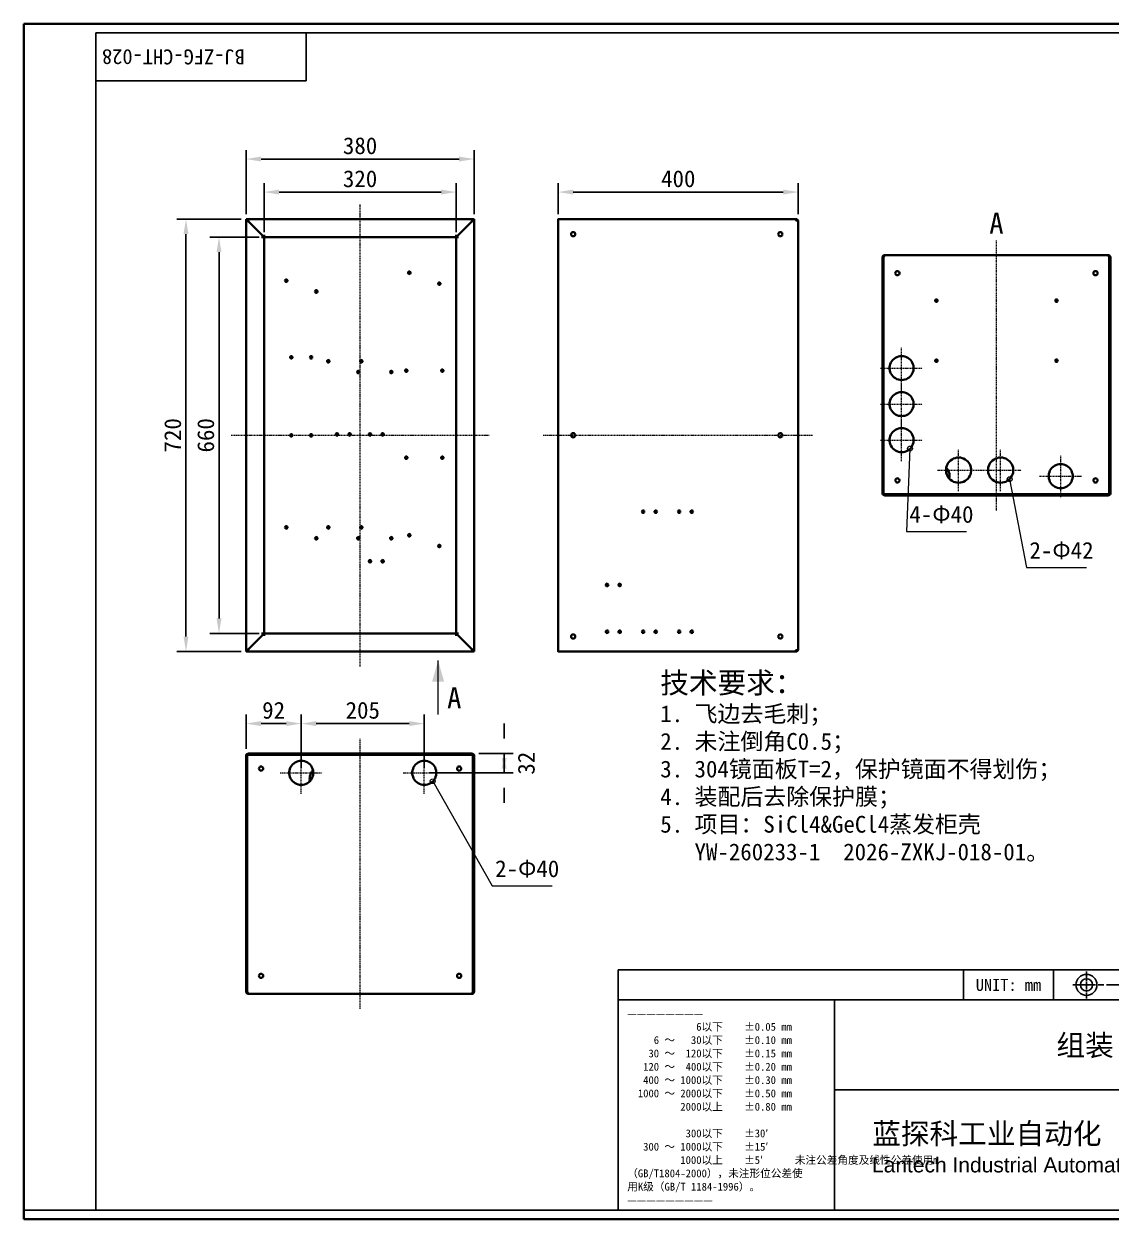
# Model space of a CAD drawing. Header units: metres. Extents: x 6 to 292, y 5 to 205.
# Drawn here: x 6 to 187.1, y 5.5 to 204.5 of the extents above; entities that cross this region are included whole.
import ezdxf
from ezdxf.enums import TextEntityAlignment as Align

# ---------------------------------------------------------------- set-up
doc = ezdxf.new("R2010")
doc.units = ezdxf.units.M
doc.linetypes.add('CHAIN', pattern=[0.3543, 0.2362, -0.0295, 0.0591, -0.0295])
for name, color, linetype, lineweight in [('1', 7, 'Continuous', 18), ('可见 (ISO)', 7, 'Continuous', 25), ('图框 (ISO)', 7, 'Continuous', 35), ('标题 (ISO)', 7, 'Continuous', 25)]:
    doc.layers.add(name, color=color, linetype=linetype, lineweight=lineweight)
for name, color, linetype, lineweight, true_color in [('中心线 (ISO)', 1, 'CHAIN', 18, 0xc2ff0000), ('尺寸 (ISO)', 7, 'Continuous', 18, 0xc2008000), ('符号 (ISO)', 7, 'Continuous', 18, 0xc2008000)]:
    doc.layers.add(name, color=color, linetype=linetype, lineweight=lineweight, true_color=true_color)
doc.styles.add('文本样式164', font='SimSun.ttf')
doc.styles.add('文本样式165', font='SimSun.ttf')
doc.styles.add('文本样式74', font='SimSun.ttf')
doc.styles.add('最新国标', font='simfang.ttf')
doc.styles.add('注释文本 (ISO)', font='simfang.ttf')
doc.dimstyles.new('LT', dxfattribs={"dimtxt": 2.8, "dimasz": 2.5, "dimexe": 1.5, "dimexo": 0.8, "dimgap": 0.8, "dimtad": 1, "dimdec": 0, "dimlfac": 10, "dimtxsty": '最新国标', "dimcen": 2.5, "dimclrd": 3, "dimclre": 3, "dimclrt": 3, "dimazin": 3, "dimtfac": 1, "dimtmove": 0, "dimatfit": 3})

# ---------------------------------------------------------------- blocks, each defined once
blk = doc.blocks.new('图框 最新国标')
at = {"layer": '图框 (ISO)'}
for p, q in [((6, 7), (6, 204.5)), ((6, 204.5), (291.5, 204.5)), ((6, 7), (6, 5.5)), ((6, 7), (6, 5.5)), ((291.5, 5.5), (6, 5.5))]:
    blk.add_line(p, q, dxfattribs=at)
at = {"layer": '图框 (ISO)', "color": 7, "linetype": 'Continuous', "lineweight": 25}
for p, q in [((18, 203), (290, 203)), ((18, 7), (18, 203)), ((18, 203), (290, 203)), ((53, 203), (53, 195)), ((53, 195), (18, 195)), ((290, 7), (6, 7)), ((290, 7), (18, 7))]:
    blk.add_line(p, q, dxfattribs=at)
at = {"layer": '图框 (ISO)', "style": '文本样式74'}
blk.add_attdef('零件代号_001', (42.82, 200.25), '', height=2.5, rotation=180, dxfattribs=at)
blk = doc.blocks.new('标题栏 最新国标')
at = {"layer": '标题 (ISO)'}
for p, q in [((381.98, -183.84), (196.98, -183.84)), ((196.98, -183.84), (196.98, -223.84)), ((254.48, -183.84), (254.48, -188.84)), ((269.48, -183.84), (269.48, -188.84)), ((281.48, -188.09), (281.48, -184.59)), ((281.48, -184.59), (286.48, -185.34)), ((289.48, -183.84), (289.48, -188.84)), ((381.98, -223.84), (381.98, -183.84)), ((383.48, -183.84), (383.48, -225.34)), ((286.48, -185.34), (286.48, -187.34)), ((196.98, -188.84), (381.98, -188.84)), ((232.98, -188.84), (232.98, -223.84)), ((286.48, -187.34), (281.48, -188.09)), ((321.98, -188.84), (321.98, -223.84)), ((321.98, -193.84), (381.98, -193.84)), ((321.98, -198.84), (381.98, -198.84)), ((351.98, -198.84), (351.98, -208.84)), ((321.98, -203.84), (232.98, -203.84)), ((321.98, -203.84), (381.98, -203.84)), ((321.98, -208.84), (381.98, -208.84)), ((321.98, -218.84), (381.98, -218.84)), ((196.98, -223.84), (381.98, -223.84)), ((383.48, -225.34), (196.98, -225.34))]:
    blk.add_line(p, q, dxfattribs=at)
at = {"layer": '标题 (ISO)', "linetype": 'CHAIN', "ltscale": 5.000333}
blk.add_line((274.98, -184.09), (274.98, -188.59), dxfattribs=at)
at = {"layer": '标题 (ISO)', "linetype": 'CHAIN', "ltscale": 15.834605}
blk.add_line((272.73, -186.34), (286.98, -186.34), dxfattribs=at)
at = {"layer": '标题 (ISO)'}
for radius in [1.75, 1]:
    blk.add_circle((274.98, -186.34), radius, dxfattribs=at)
at = {"layer": '1', "style": '文本样式164'}
for s, p in [('材 料', (299.48, -186.34)), ('UNIT: mm', (261.98, -186.34)), ('设 计', (327.98, -191.34)), ('制 图', (327.98, -196.34)), ('比 例', (327.98, -201.34)), ('重 量', (357.98, -201.34)), ('共 1  张', (336.98, -206.34)), ('第 1  张', (366.98, -206.34))]:
    blk.add_text(s, height=2, dxfattribs=at).set_placement(p, align=Align.MIDDLE_CENTER)
at = {"layer": '标题 (ISO)', "style": '注释文本 (ISO)'}
for s, insert, char_height, attachment_point, line_spacing_factor in [('————————\\P}\\fSimSun|b0|i0;{\\H1.3000;             6以下    ±0.05 mm\\P}\\fSimSun|b0|i0;{\\H1.3000;     6 ～   30以下    ±0.10 mm\\P}\\fSimSun|b0|i0;{\\H1.3000;    30 ～  120以下    ±0.15 mm\\P}\\fSimSun|b0|i0;{\\H1.3000;   120 ～  400以下    ±0.20 mm\\P}\\fSimSun|b0|i0;{\\H1.3000;   400 ～ 1000以下    ±0.30 mm\\P}\\fSimSun|b0|i0;{\\H1.3000;  1000 ～ 2000以下    ±0.50 mm\\P}\\fSimSun|b0|i0;{\\H1.3000;          2000以上    ±0.80 mm\\P}\\fSimSun|b0|i0;{\\H1.3000;\\P}\\fSimSun|b0|i0;{\\H1.3000;           300以下    ±30′\\P}\\fSimSun|b0|i0;{\\H1.3000;   300 ～ 1000以下    ±15′\\P}\\fSimSun|b0|i0;{\\H1.3000;          1000以上    ±5′}\\fSimSun|b0|i0;{\\H1.3000;      未注公差角度及线性公差使用m\\P}\\fSimSun|b0|i0;{\\H1.3000;（GB/T1804-2000），未注形位公差使\\P}\\fSimSun|b0|i0;{\\H1.3000;用K级（GB/T 1184-1996）。\\P}\\fSimSun|b0|i0;{\\H1.3000;—————————', (198.48, -206.63), 1.3, 4, 1.023913), ('{\\fMicrosoft YaHei|b0|i0|c134|p34;\\H1.75x;蓝探科工业自动化（江苏）有限公司\\P\\fArial|b0|i0|c0|p34;\\H0.71429x;Lantech Industrial Automation (Jiangsu) Co., Ltd\\fFangSong|b0|i0|c134|p49;.\\H1.15195x; }', (277.48, -213.84), 2, 5, 0.978695)]:
    blk.add_mtext(s, dxfattribs=dict(at, insert=insert, char_height=char_height, attachment_point=attachment_point, line_spacing_factor=line_spacing_factor))
at = {"layer": '标题 (ISO)', "attachment_point": 5, "style": '注释文本 (ISO)'}
for s, insert, char_height in [('\\fFangSong|b0|i0;零件号', (327.98, -211.84), 2), ('\\fSimSun|b0|i0;{\\H1.6000;未经蓝探科事先书面同意，严禁复制或发布此文件。}', (351.98, -221.34), 1.6)]:
    blk.add_mtext(s, dxfattribs=dict(at, insert=insert, char_height=char_height))
at = {"layer": '标题 (ISO)'}
for tag, p, height, style in [('材料_001', (320.09, -187.33), 2, '注释文本 (ISO)'), ('设计人_001', (353.63, -192.33), 2, '注释文本 (ISO)'), ('库存编号_001', (269.97, -198.15), 3.5, '文本样式165'), ('设计人_001', (353.63, -197.33), 2, '注释文本 (ISO)'), ('视图比例_001', (339.32, -202.33), 2, '注释文本 (ISO)'), ('质量\\P3;_001', (371.53, -202.3), 2, '注释文本 (ISO)'), ('零件代号_001', (347.74, -215.59), 3.5, '文本样式165')]:
    blk.add_attdef(tag, p, '', height=height, dxfattribs=dict(at, style=style))

msp = doc.modelspace()

# ---------------------------------------------------------------- linework, layer by layer
at = {"layer": '中心线 (ISO)'}
for p, q in [((62, 97.5), (62, 174.5)), ((168, 123.5), (168, 168.5)), ((152.2, 143.7), (152.2, 150.7)), ((148.7, 147.2), (155.7, 147.2)), ((152.2, 137.7), (152.2, 144.7)), ((148.7, 141.2), (155.7, 141.2)), ((152.2, 131.7), (152.2, 138.7)), ((40.5, 136), (83.5, 136)), ((92.5, 136), (137.5, 136)), ((148.7, 135.2), (155.7, 135.2)), ((161.7, 126.7), (161.7, 133.7)), ((168.7, 126.7), (168.7, 133.7)), ((178.7, 125.7), (178.7, 132.7)), ((158.2, 130.2), (165.2, 130.2)), ((165.2, 130.2), (172.2, 130.2)), ((175.2, 129.2), (182.2, 129.2)), ((62, 40.5), (62, 85.5)), ((52.2, 76.3), (52.2, 83.3)), ((72.7, 76.3), (72.7, 83.3)), ((48.7, 79.8), (55.7, 79.8)), ((69.2, 79.8), (76.2, 79.8))]:
    msp.add_line(p, q, dxfattribs=at)
at = {"layer": '可见 (ISO)', "lineweight": 35}
for points in [[(43, 172), (43.2, 172)], [(43, 171.8), (43, 172)], [(43.2, 171.8), (43, 171.8)], [(43, 100.2), (43, 171.8)], [(43, 171.8), (43.01, 171.78), (43.03, 171.75), (43.12, 171.7), (43.4, 171.6)], [(43.2, 171.8), (43.2, 172)], [(43.2, 171.8), (43.2, 172)], [(43.2, 172), (80.8, 172)], [(43.4, 171.6), (43.3, 171.88), (43.25, 171.97), (43.23, 171.99), (43.2, 172)], [(43.2, 171.8), (43.22, 171.75), (43.26, 171.7), (43.4, 171.6)], [(43.4, 171.6), (43.3, 171.74), (43.25, 171.78), (43.2, 171.8)], [(46, 169), (43.4, 171.6)], [(43.4, 171.6), (46, 169)], [(80.6, 171.6), (78, 169)], [(78, 169), (80.6, 171.6)], [(80.8, 172), (80.78, 171.99), (80.75, 171.97), (80.7, 171.88), (80.6, 171.6)], [(80.6, 171.6), (80.88, 171.7), (80.97, 171.75), (80.99, 171.77), (81, 171.8)], [(80.6, 171.6), (80.74, 171.7), (80.78, 171.75), (80.8, 171.8)], [(80.8, 171.8), (80.75, 171.78), (80.7, 171.74), (80.6, 171.6)], [(81, 172), (80.8, 172)], [(80.8, 172), (80.8, 171.8)], [(80.8, 171.8), (80.8, 172)], [(80.8, 171.8), (81, 171.8)], [(81, 172), (81, 171.8)], [(81, 171.8), (81, 171.8)], [(81, 171.8), (81, 100.2)], [(95, 100), (95, 172)], [(95, 172), (95, 172), (95.01, 172), (95.02, 172), (95.04, 172), (95.06, 172), (95.09, 172), (95.12, 172), (95.15, 172), (95.19, 172), (95.23, 172), (95.27, 172), (95.31, 172), (95.36, 172), (95.4, 172)], [(134.6, 172), (95.4, 172)], [(134.6, 171.8), (134.6, 172)], [(135, 171.6), (134.99, 171.68), (134.97, 171.75), (134.93, 171.82), (134.88, 171.88), (134.82, 171.93), (134.75, 171.97), (134.68, 171.99), (134.6, 172)], [(134.6, 171.8), (134.88, 171.7), (134.97, 171.65), (134.99, 171.63), (135, 171.6)], [(134.72, 171.76), (134.66, 171.79), (134.6, 171.8)], [(134.72, 171.76), (134.68, 171.78)], [(135, 100.4), (135, 171.6)], [(135, 171.6), (135, 169)], [(46, 169), (46, 169.4)], [(78, 169.4), (78, 169)], [(97.15, 169.5), (97.17, 169.61), (97.22, 169.71), (97.29, 169.78), (97.39, 169.83), (97.5, 169.85), (97.61, 169.83), (97.71, 169.78), (97.78, 169.71), (97.83, 169.61), (97.85, 169.5)], [(97.85, 169.5), (97.83, 169.39), (97.78, 169.29), (97.71, 169.22), (97.61, 169.17), (97.5, 169.15), (97.39, 169.17), (97.29, 169.22), (97.22, 169.29), (97.17, 169.39), (97.15, 169.5)], [(131.65, 169.5), (131.67, 169.61), (131.72, 169.71), (131.79, 169.78), (131.89, 169.83), (132, 169.85), (132.11, 169.83), (132.21, 169.78), (132.28, 169.71), (132.33, 169.61), (132.35, 169.5)], [(132.35, 169.5), (132.33, 169.39), (132.28, 169.29), (132.21, 169.22), (132.11, 169.17), (132, 169.15), (131.89, 169.17), (131.79, 169.22), (131.72, 169.29), (131.67, 169.39), (131.65, 169.5)], [(46, 169), (45.6, 169)], [(46, 103), (46, 169)], [(46, 169), (78, 169)], [(78.4, 169), (78, 169)], [(78, 169), (78, 103)], [(135, 169), (135, 103)], [(135, 103), (135, 169)], [(149.4, 166), (149.32, 165.99), (149.25, 165.97), (149.18, 165.93), (149.12, 165.88), (149.07, 165.82), (149.03, 165.75), (149.01, 165.68), (149, 165.6)], [(149, 165.6), (149.2, 165.6)], [(149, 126.4), (149, 165.6)], [(149.2, 165.6), (149.3, 165.88), (149.35, 165.97), (149.37, 165.99), (149.4, 166)], [(149.24, 165.72), (149.21, 165.66), (149.2, 165.6)], [(149.2, 126.4), (149.2, 165.6)], [(149.2, 126.4), (149.2, 165.6)], [(149.24, 165.72), (149.22, 165.68)], [(149.4, 166), (186.6, 166)], [(187, 165.6), (186.99, 165.68), (186.97, 165.75), (186.93, 165.82), (186.88, 165.88), (186.82, 165.93), (186.75, 165.97), (186.68, 165.99), (186.6, 166)], [(186.6, 166), (186.62, 165.99), (186.65, 165.97), (186.7, 165.88), (186.8, 165.6)], [(186.8, 165.6), (186.79, 165.66), (186.76, 165.72)], [(186.8, 165.6), (186.78, 165.68)], [(187, 165.6), (186.8, 165.6)], [(186.8, 165.6), (186.8, 126.4)], [(186.8, 165.6), (186.8, 126.4)], [(187, 165.6), (187, 126.4)], [(70.41, 163.05), (70.39, 163.13), (70.35, 163.2), (70.28, 163.25), (70.2, 163.26), (70.12, 163.25), (70.05, 163.2), (70.01, 163.13), (69.99, 163.05)], [(151.5, 163.35), (151.39, 163.33), (151.29, 163.28), (151.22, 163.21), (151.17, 163.11), (151.15, 163), (151.17, 162.89), (151.22, 162.79), (151.29, 162.72), (151.39, 162.67), (151.5, 162.65)], [(151.5, 162.65), (151.61, 162.67), (151.71, 162.72), (151.78, 162.79), (151.83, 162.89), (151.85, 163), (151.83, 163.11), (151.78, 163.21), (151.71, 163.28), (151.61, 163.33), (151.5, 163.35)], [(184.5, 163.35), (184.39, 163.33), (184.29, 163.28), (184.22, 163.21), (184.17, 163.11), (184.15, 163), (184.17, 162.89), (184.22, 162.79), (184.29, 162.72), (184.39, 162.67), (184.5, 162.65)], [(184.5, 162.65), (184.61, 162.67), (184.71, 162.72), (184.78, 162.79), (184.83, 162.89), (184.85, 163), (184.83, 163.11), (184.78, 163.21), (184.71, 163.28), (184.61, 163.33), (184.5, 163.35)], [(49.91, 161.75), (49.89, 161.83), (49.85, 161.9), (49.78, 161.94), (49.7, 161.96), (49.62, 161.94), (49.55, 161.9), (49.51, 161.83), (49.49, 161.75)], [(49.49, 161.75), (49.51, 161.67), (49.55, 161.6), (49.62, 161.55), (49.7, 161.54), (49.78, 161.55), (49.85, 161.6), (49.89, 161.67), (49.91, 161.75)], [(69.99, 163.05), (70.01, 162.97), (70.05, 162.9), (70.12, 162.86), (70.2, 162.84), (70.28, 162.86), (70.35, 162.9), (70.39, 162.97), (70.41, 163.05)], [(75.41, 161.25), (75.39, 161.33), (75.35, 161.4), (75.28, 161.45), (75.2, 161.46), (75.12, 161.45), (75.05, 161.4), (75.01, 161.33), (74.99, 161.25)], [(74.99, 161.25), (75.01, 161.17), (75.05, 161.1), (75.12, 161.06), (75.2, 161.04), (75.28, 161.06), (75.35, 161.1), (75.39, 161.17), (75.41, 161.25)], [(54.91, 159.95), (54.89, 160.03), (54.85, 160.1), (54.78, 160.14), (54.7, 160.16), (54.62, 160.14), (54.55, 160.1), (54.51, 160.03), (54.49, 159.95)], [(54.49, 159.95), (54.51, 159.87), (54.55, 159.8), (54.62, 159.75), (54.7, 159.74), (54.78, 159.75), (54.85, 159.8), (54.89, 159.87), (54.91, 159.95)], [(158, 158.22), (157.92, 158.23), (157.85, 158.28), (157.81, 158.34), (157.79, 158.43), (157.81, 158.51), (157.85, 158.57), (157.92, 158.62), (158, 158.64)], [(158, 158.64), (158.08, 158.62), (158.15, 158.57), (158.19, 158.51), (158.21, 158.43), (158.19, 158.34), (158.15, 158.28), (158.08, 158.23), (158, 158.22)], [(178, 158.22), (177.92, 158.23), (177.85, 158.28), (177.81, 158.34), (177.79, 158.43), (177.81, 158.51), (177.85, 158.57), (177.92, 158.62), (178, 158.64)], [(178, 158.64), (178.08, 158.62), (178.15, 158.57), (178.19, 158.51), (178.21, 158.43), (178.19, 158.34), (178.15, 158.28), (178.08, 158.23), (178, 158.22)], [(50.76, 148.99), (50.74, 149.07), (50.7, 149.13), (50.63, 149.18), (50.55, 149.2), (50.47, 149.18), (50.4, 149.13), (50.36, 149.07), (50.34, 148.99)], [(50.34, 148.99), (50.36, 148.91), (50.4, 148.84), (50.47, 148.79), (50.55, 148.78), (50.63, 148.79), (50.7, 148.84), (50.74, 148.91), (50.76, 148.99)], [(54.06, 148.99), (54.04, 149.07), (54, 149.13), (53.93, 149.18), (53.85, 149.2), (53.77, 149.18), (53.7, 149.13), (53.66, 149.07), (53.64, 148.99)], [(53.64, 148.99), (53.66, 148.91), (53.7, 148.84), (53.77, 148.79), (53.85, 148.78), (53.93, 148.79), (54, 148.84), (54.04, 148.91), (54.06, 148.99)], [(56.91, 148.34), (56.89, 148.42), (56.85, 148.48), (56.78, 148.53), (56.7, 148.55), (56.62, 148.53), (56.55, 148.48), (56.51, 148.42), (56.49, 148.34)], [(56.49, 148.34), (56.51, 148.26), (56.55, 148.19), (56.62, 148.14), (56.7, 148.13), (56.78, 148.14), (56.85, 148.19), (56.89, 148.26), (56.91, 148.34)], [(62.41, 148.34), (62.39, 148.42), (62.35, 148.48), (62.28, 148.53), (62.2, 148.55), (62.12, 148.53), (62.05, 148.48), (62.01, 148.42), (61.99, 148.34)], [(61.99, 148.34), (62.01, 148.26), (62.05, 148.19), (62.12, 148.14), (62.2, 148.13), (62.28, 148.14), (62.35, 148.19), (62.39, 148.26), (62.41, 148.34)], [(152.2, 145.2), (151.93, 145.22), (151.66, 145.27), (151.4, 145.37), (151.16, 145.49), (150.94, 145.65), (150.74, 145.83), (150.57, 146.05), (150.42, 146.28), (150.32, 146.53), (150.24, 146.79), (150.2, 147.06), (150.2, 147.34), (150.24, 147.61), (150.32, 147.87), (150.42, 148.12), (150.57, 148.35), (150.74, 148.57), (150.94, 148.75), (151.16, 148.91), (151.4, 149.03), (151.66, 149.13), (151.93, 149.18), (152.2, 149.2)], [(152.2, 149.2), (152.47, 149.18), (152.74, 149.13), (153, 149.03), (153.24, 148.91), (153.46, 148.75), (153.66, 148.57), (153.83, 148.35), (153.98, 148.12), (154.08, 147.87), (154.16, 147.61), (154.2, 147.34), (154.2, 147.06), (154.16, 146.79), (154.08, 146.53), (153.98, 146.28), (153.83, 146.05), (153.66, 145.83), (153.46, 145.65), (153.24, 145.49), (153, 145.37), (152.74, 145.27), (152.47, 145.22), (152.2, 145.2)], [(158, 148.22), (157.92, 148.23), (157.85, 148.28), (157.81, 148.34), (157.79, 148.43), (157.81, 148.51), (157.85, 148.57), (157.92, 148.62), (158, 148.64)], [(158, 148.64), (158.08, 148.62), (158.15, 148.57), (158.19, 148.51), (158.21, 148.43), (158.19, 148.34), (158.15, 148.28), (158.08, 148.23), (158, 148.22)], [(178, 148.22), (177.92, 148.23), (177.85, 148.28), (177.81, 148.34), (177.79, 148.43), (177.81, 148.51), (177.85, 148.57), (177.92, 148.62), (178, 148.64)], [(178, 148.64), (178.08, 148.62), (178.15, 148.57), (178.19, 148.51), (178.21, 148.43), (178.19, 148.34), (178.15, 148.28), (178.08, 148.23), (178, 148.22)], [(61.91, 146.54), (61.89, 146.62), (61.85, 146.68), (61.78, 146.73), (61.7, 146.75), (61.62, 146.73), (61.55, 146.68), (61.51, 146.62), (61.49, 146.54)], [(61.49, 146.54), (61.51, 146.46), (61.55, 146.39), (61.62, 146.34), (61.7, 146.33), (61.78, 146.34), (61.85, 146.39), (61.89, 146.46), (61.91, 146.54)], [(67.41, 146.54), (67.39, 146.62), (67.35, 146.68), (67.28, 146.73), (67.2, 146.75), (67.12, 146.73), (67.05, 146.68), (67.01, 146.62), (66.99, 146.54)], [(66.99, 146.54), (67.01, 146.46), (67.05, 146.39), (67.12, 146.34), (67.2, 146.33), (67.28, 146.34), (67.35, 146.39), (67.39, 146.46), (67.41, 146.54)], [(69.91, 146.77), (69.89, 146.85), (69.85, 146.92), (69.78, 146.96), (69.7, 146.98), (69.62, 146.96), (69.55, 146.92), (69.51, 146.85), (69.49, 146.77)], [(69.49, 146.77), (69.51, 146.69), (69.55, 146.62), (69.62, 146.58), (69.7, 146.56), (69.78, 146.58), (69.85, 146.62), (69.89, 146.69), (69.91, 146.77)], [(75.91, 146.77), (75.89, 146.85), (75.85, 146.92), (75.78, 146.96), (75.7, 146.98), (75.62, 146.96), (75.55, 146.92), (75.51, 146.85), (75.49, 146.77)], [(75.49, 146.77), (75.51, 146.69), (75.55, 146.62), (75.62, 146.58), (75.7, 146.56), (75.78, 146.58), (75.85, 146.62), (75.89, 146.69), (75.91, 146.77)], [(152.2, 139.2), (151.93, 139.22), (151.66, 139.27), (151.4, 139.37), (151.16, 139.49), (150.94, 139.65), (150.74, 139.83), (150.57, 140.05), (150.42, 140.28), (150.32, 140.53), (150.24, 140.79), (150.2, 141.06), (150.2, 141.34), (150.24, 141.61), (150.32, 141.87), (150.42, 142.12), (150.57, 142.35), (150.74, 142.57), (150.94, 142.75), (151.16, 142.91), (151.4, 143.03), (151.66, 143.13), (151.93, 143.18), (152.2, 143.2)], [(152.2, 143.2), (152.47, 143.18), (152.74, 143.13), (153, 143.03), (153.24, 142.91), (153.46, 142.75), (153.66, 142.57), (153.83, 142.35), (153.98, 142.12), (154.08, 141.87), (154.16, 141.61), (154.2, 141.34), (154.2, 141.06), (154.16, 140.79), (154.08, 140.53), (153.98, 140.28), (153.83, 140.05), (153.66, 139.83), (153.46, 139.65), (153.24, 139.49), (153, 139.37), (152.74, 139.27), (152.47, 139.22), (152.2, 139.2)], [(50.76, 135.99), (50.74, 136.07), (50.7, 136.13), (50.63, 136.18), (50.55, 136.2), (50.47, 136.18), (50.4, 136.13), (50.36, 136.07), (50.34, 135.99)], [(50.34, 135.99), (50.36, 135.91), (50.4, 135.84), (50.47, 135.79), (50.55, 135.78), (50.63, 135.79), (50.7, 135.84), (50.74, 135.91), (50.76, 135.99)], [(54.06, 135.99), (54.04, 136.07), (54, 136.13), (53.93, 136.18), (53.85, 136.2), (53.77, 136.18), (53.7, 136.13), (53.66, 136.07), (53.64, 135.99)], [(53.64, 135.99), (53.66, 135.91), (53.7, 135.84), (53.77, 135.79), (53.85, 135.78), (53.93, 135.79), (54, 135.84), (54.04, 135.91), (54.06, 135.99)], [(58.36, 136.14), (58.34, 136.22), (58.3, 136.29), (58.23, 136.34), (58.15, 136.35), (58.07, 136.34), (58, 136.29), (57.96, 136.22), (57.94, 136.14)], [(57.94, 136.14), (57.96, 136.06), (58, 135.99), (58.07, 135.95), (58.15, 135.93), (58.23, 135.95), (58.3, 135.99), (58.34, 136.06), (58.36, 136.14)], [(60.46, 136.14), (60.44, 136.22), (60.4, 136.29), (60.33, 136.34), (60.25, 136.35), (60.17, 136.34), (60.1, 136.29), (60.06, 136.22), (60.04, 136.14)], [(60.04, 136.14), (60.06, 136.06), (60.1, 135.99), (60.17, 135.95), (60.25, 135.93), (60.33, 135.95), (60.4, 135.99), (60.44, 136.06), (60.46, 136.14)], [(63.86, 136.14), (63.84, 136.22), (63.8, 136.29), (63.73, 136.34), (63.65, 136.35), (63.57, 136.34), (63.5, 136.29), (63.46, 136.22), (63.44, 136.14)], [(63.44, 136.14), (63.46, 136.06), (63.5, 135.99), (63.57, 135.95), (63.65, 135.93), (63.73, 135.95), (63.8, 135.99), (63.84, 136.06), (63.86, 136.14)], [(65.96, 136.14), (65.94, 136.22), (65.9, 136.29), (65.83, 136.34), (65.75, 136.35), (65.67, 136.34), (65.6, 136.29), (65.56, 136.22), (65.54, 136.14)], [(65.54, 136.14), (65.56, 136.06), (65.6, 135.99), (65.67, 135.95), (65.75, 135.93), (65.83, 135.95), (65.9, 135.99), (65.94, 136.06), (65.96, 136.14)], [(97.15, 136), (97.17, 136.11), (97.22, 136.21), (97.29, 136.28), (97.39, 136.33), (97.5, 136.35), (97.61, 136.33), (97.71, 136.28), (97.78, 136.21), (97.83, 136.11), (97.85, 136)], [(97.85, 136), (97.83, 135.89), (97.78, 135.79), (97.71, 135.72), (97.61, 135.67), (97.5, 135.65), (97.39, 135.67), (97.29, 135.72), (97.22, 135.79), (97.17, 135.89), (97.15, 136)], [(131.65, 136), (131.67, 136.11), (131.72, 136.21), (131.79, 136.28), (131.89, 136.33), (132, 136.35), (132.11, 136.33), (132.21, 136.28), (132.28, 136.21), (132.33, 136.11), (132.35, 136)], [(132.35, 136), (132.33, 135.89), (132.28, 135.79), (132.21, 135.72), (132.11, 135.67), (132, 135.65), (131.89, 135.67), (131.79, 135.72), (131.72, 135.79), (131.67, 135.89), (131.65, 136)], [(152.2, 133.2), (151.93, 133.22), (151.66, 133.27), (151.4, 133.37), (151.16, 133.49), (150.94, 133.65), (150.74, 133.83), (150.57, 134.05), (150.42, 134.28), (150.32, 134.53), (150.24, 134.79), (150.2, 135.06), (150.2, 135.34), (150.24, 135.61), (150.32, 135.87), (150.42, 136.12), (150.57, 136.35), (150.74, 136.57), (150.94, 136.75), (151.16, 136.91), (151.4, 137.03), (151.66, 137.13), (151.93, 137.18), (152.2, 137.2)], [(152.2, 137.2), (152.47, 137.18), (152.74, 137.13), (153, 137.03), (153.24, 136.91), (153.46, 136.75), (153.66, 136.57), (153.83, 136.35), (153.98, 136.12), (154.08, 135.87), (154.16, 135.61), (154.2, 135.34), (154.2, 135.06), (154.16, 134.79), (154.08, 134.53), (153.98, 134.28), (153.83, 134.05), (153.66, 133.83), (153.46, 133.65), (153.24, 133.49), (153, 133.37), (152.74, 133.27), (152.47, 133.22), (152.2, 133.2)], [(69.91, 132.27), (69.89, 132.35), (69.85, 132.42), (69.78, 132.46), (69.7, 132.48), (69.62, 132.46), (69.55, 132.42), (69.51, 132.35), (69.49, 132.27)], [(69.49, 132.27), (69.51, 132.19), (69.55, 132.12), (69.62, 132.08), (69.7, 132.06), (69.78, 132.08), (69.85, 132.12), (69.89, 132.19), (69.91, 132.27)], [(75.91, 132.27), (75.89, 132.35), (75.85, 132.42), (75.78, 132.46), (75.7, 132.48), (75.62, 132.46), (75.55, 132.42), (75.51, 132.35), (75.49, 132.27)], [(75.49, 132.27), (75.51, 132.19), (75.55, 132.12), (75.62, 132.08), (75.7, 132.06), (75.78, 132.08), (75.85, 132.12), (75.89, 132.19), (75.91, 132.27)], [(161.7, 128.1), (161.41, 128.12), (161.13, 128.18), (160.86, 128.27), (160.61, 128.41), (160.37, 128.57), (160.17, 128.77), (159.98, 128.99), (159.84, 129.23), (159.72, 129.5), (159.64, 129.77), (159.6, 130.06), (159.6, 130.34), (159.64, 130.63), (159.72, 130.9), (159.84, 131.17), (159.98, 131.41), (160.17, 131.63), (160.37, 131.83), (160.61, 131.99), (160.86, 132.13), (161.13, 132.22), (161.41, 132.28), (161.7, 132.3)], [(161.7, 132.3), (161.99, 132.28), (162.27, 132.22), (162.54, 132.13), (162.79, 131.99), (163.03, 131.83), (163.23, 131.63), (163.42, 131.41), (163.56, 131.17), (163.68, 130.9), (163.76, 130.63), (163.8, 130.34), (163.8, 130.06), (163.76, 129.77), (163.68, 129.5), (163.56, 129.23), (163.42, 128.99), (163.23, 128.77), (163.03, 128.57), (162.79, 128.41), (162.54, 128.27), (162.27, 128.18), (161.99, 128.12), (161.7, 128.1)], [(168.7, 128.1), (168.41, 128.12), (168.13, 128.18), (167.86, 128.27), (167.61, 128.41), (167.37, 128.57), (167.17, 128.77), (166.98, 128.99), (166.84, 129.23), (166.72, 129.5), (166.64, 129.77), (166.6, 130.06), (166.6, 130.34), (166.64, 130.63), (166.72, 130.9), (166.84, 131.17), (166.98, 131.41), (167.17, 131.63), (167.37, 131.83), (167.61, 131.99), (167.86, 132.13), (168.13, 132.22), (168.41, 132.28), (168.7, 132.3)], [(168.7, 132.3), (168.99, 132.28), (169.27, 132.22), (169.54, 132.13), (169.79, 131.99), (170.03, 131.83), (170.23, 131.63), (170.42, 131.41), (170.56, 131.17), (170.68, 130.9), (170.76, 130.63), (170.8, 130.34), (170.8, 130.06), (170.76, 129.77), (170.68, 129.5), (170.56, 129.23), (170.42, 128.99), (170.23, 128.77), (170.03, 128.57), (169.79, 128.41), (169.54, 128.27), (169.27, 128.18), (168.99, 128.12), (168.7, 128.1)], [(159.64, 130.59), (159.82, 130.38), (159.97, 130.14), (160.08, 129.88), (160.16, 129.61), (160.2, 129.34), (160.19, 129.06), (160.15, 128.78)], [(178.7, 127.2), (178.43, 127.22), (178.16, 127.27), (177.9, 127.37), (177.66, 127.49), (177.44, 127.65), (177.24, 127.83), (177.07, 128.05), (176.92, 128.28), (176.82, 128.53), (176.74, 128.79), (176.7, 129.06), (176.7, 129.34), (176.74, 129.61), (176.82, 129.87), (176.92, 130.12), (177.07, 130.35), (177.24, 130.57), (177.44, 130.75), (177.66, 130.91), (177.9, 131.03), (178.16, 131.13), (178.43, 131.18), (178.7, 131.2)], [(178.7, 131.2), (178.97, 131.18), (179.24, 131.13), (179.5, 131.03), (179.74, 130.91), (179.96, 130.75), (180.16, 130.57), (180.33, 130.35), (180.48, 130.12), (180.58, 129.87), (180.66, 129.61), (180.7, 129.34), (180.7, 129.06), (180.66, 128.79), (180.58, 128.53), (180.48, 128.28), (180.33, 128.05), (180.16, 127.83), (179.96, 127.65), (179.74, 127.49), (179.5, 127.37), (179.24, 127.27), (178.97, 127.22), (178.7, 127.2)], [(151.5, 128.85), (151.39, 128.83), (151.29, 128.78), (151.22, 128.71), (151.17, 128.61), (151.15, 128.5), (151.17, 128.39), (151.22, 128.29), (151.29, 128.22), (151.39, 128.17), (151.5, 128.15)], [(151.5, 128.15), (151.61, 128.17), (151.71, 128.22), (151.78, 128.29), (151.83, 128.39), (151.85, 128.5), (151.83, 128.61), (151.78, 128.71), (151.71, 128.78), (151.61, 128.83), (151.5, 128.85)], [(184.5, 128.85), (184.39, 128.83), (184.29, 128.78), (184.22, 128.71), (184.17, 128.61), (184.15, 128.5), (184.17, 128.39), (184.22, 128.29), (184.29, 128.22), (184.39, 128.17), (184.5, 128.15)], [(184.5, 128.15), (184.61, 128.17), (184.71, 128.22), (184.78, 128.29), (184.83, 128.39), (184.85, 128.5), (184.83, 128.61), (184.78, 128.71), (184.71, 128.78), (184.61, 128.83), (184.5, 128.85)], [(149, 126.4), (149.02, 126.28), (149.08, 126.16), (149.16, 126.08), (149.28, 126.02), (149.4, 126)], [(149.2, 126.4), (149.22, 126.32), (149.26, 126.26), (149.32, 126.22), (149.4, 126.2)], [(149.2, 126.4), (149.22, 126.32), (149.26, 126.26), (149.32, 126.22), (149.4, 126.2)], [(149.4, 126.2), (186.6, 126.2)], [(186.6, 126.2), (149.4, 126.2)], [(149.4, 126), (186.6, 126)], [(186.6, 126.2), (186.68, 126.22), (186.74, 126.26), (186.78, 126.32), (186.8, 126.4)], [(186.6, 126), (186.72, 126.02), (186.84, 126.08), (186.92, 126.16), (186.98, 126.28), (187, 126.4)], [(186.6, 126.2), (186.68, 126.22), (186.74, 126.26), (186.78, 126.32), (186.8, 126.4)], [(108.94, 123.29), (108.96, 123.37), (109, 123.43), (109.07, 123.48), (109.15, 123.5), (109.23, 123.48), (109.3, 123.43), (109.34, 123.37), (109.36, 123.29)], [(111.04, 123.29), (111.06, 123.37), (111.1, 123.43), (111.17, 123.48), (111.25, 123.5), (111.33, 123.48), (111.4, 123.43), (111.44, 123.37), (111.46, 123.29)], [(114.94, 123.29), (114.96, 123.37), (115, 123.43), (115.07, 123.48), (115.15, 123.5), (115.23, 123.48), (115.3, 123.43), (115.34, 123.37), (115.36, 123.29)], [(117.04, 123.29), (117.06, 123.37), (117.1, 123.43), (117.17, 123.48), (117.25, 123.5), (117.33, 123.48), (117.4, 123.43), (117.44, 123.37), (117.46, 123.29)], [(109.36, 123.29), (109.34, 123.21), (109.3, 123.14), (109.23, 123.09), (109.15, 123.08), (109.07, 123.09), (109, 123.14), (108.96, 123.21), (108.94, 123.29)], [(111.46, 123.29), (111.44, 123.21), (111.4, 123.14), (111.33, 123.09), (111.25, 123.08), (111.17, 123.09), (111.1, 123.14), (111.06, 123.21), (111.04, 123.29)], [(115.36, 123.29), (115.34, 123.21), (115.3, 123.14), (115.23, 123.09), (115.15, 123.08), (115.07, 123.09), (115, 123.14), (114.96, 123.21), (114.94, 123.29)], [(117.46, 123.29), (117.44, 123.21), (117.4, 123.14), (117.33, 123.09), (117.25, 123.08), (117.17, 123.09), (117.1, 123.14), (117.06, 123.21), (117.04, 123.29)], [(49.91, 120.66), (49.89, 120.74), (49.85, 120.81), (49.78, 120.86), (49.7, 120.87), (49.62, 120.86), (49.55, 120.81), (49.51, 120.74), (49.49, 120.66)], [(49.49, 120.66), (49.51, 120.58), (49.55, 120.52), (49.62, 120.47), (49.7, 120.45), (49.78, 120.47), (49.85, 120.52), (49.89, 120.58), (49.91, 120.66)], [(56.91, 120.66), (56.89, 120.74), (56.85, 120.81), (56.78, 120.86), (56.7, 120.87), (56.62, 120.86), (56.55, 120.81), (56.51, 120.74), (56.49, 120.66)], [(56.49, 120.66), (56.51, 120.58), (56.55, 120.52), (56.62, 120.47), (56.7, 120.45), (56.78, 120.47), (56.85, 120.52), (56.89, 120.58), (56.91, 120.66)], [(62.41, 120.66), (62.39, 120.74), (62.35, 120.81), (62.28, 120.86), (62.2, 120.87), (62.12, 120.86), (62.05, 120.81), (62.01, 120.74), (61.99, 120.66)], [(61.99, 120.66), (62.01, 120.58), (62.05, 120.52), (62.12, 120.47), (62.2, 120.45), (62.28, 120.47), (62.35, 120.52), (62.39, 120.58), (62.41, 120.66)], [(70.41, 119.36), (70.39, 119.44), (70.35, 119.51), (70.28, 119.55), (70.2, 119.57), (70.12, 119.55), (70.05, 119.51), (70.01, 119.44), (69.99, 119.36)], [(54.91, 118.86), (54.89, 118.94), (54.85, 119.01), (54.78, 119.06), (54.7, 119.07), (54.62, 119.06), (54.55, 119.01), (54.51, 118.94), (54.49, 118.86)], [(54.49, 118.86), (54.51, 118.78), (54.55, 118.72), (54.62, 118.67), (54.7, 118.65), (54.78, 118.67), (54.85, 118.72), (54.89, 118.78), (54.91, 118.86)], [(61.91, 118.86), (61.89, 118.94), (61.85, 119.01), (61.78, 119.06), (61.7, 119.07), (61.62, 119.06), (61.55, 119.01), (61.51, 118.94), (61.49, 118.86)], [(61.49, 118.86), (61.51, 118.78), (61.55, 118.72), (61.62, 118.67), (61.7, 118.65), (61.78, 118.67), (61.85, 118.72), (61.89, 118.78), (61.91, 118.86)], [(67.41, 118.86), (67.39, 118.94), (67.35, 119.01), (67.28, 119.06), (67.2, 119.07), (67.12, 119.06), (67.05, 119.01), (67.01, 118.94), (66.99, 118.86)], [(66.99, 118.86), (67.01, 118.78), (67.05, 118.72), (67.12, 118.67), (67.2, 118.65), (67.28, 118.67), (67.35, 118.72), (67.39, 118.78), (67.41, 118.86)], [(69.99, 119.36), (70.01, 119.28), (70.05, 119.21), (70.12, 119.16), (70.2, 119.15), (70.28, 119.16), (70.35, 119.21), (70.39, 119.28), (70.41, 119.36)], [(75.41, 117.56), (75.39, 117.64), (75.35, 117.71), (75.28, 117.75), (75.2, 117.77), (75.12, 117.75), (75.05, 117.71), (75.01, 117.64), (74.99, 117.56)], [(74.99, 117.56), (75.01, 117.48), (75.05, 117.41), (75.12, 117.36), (75.2, 117.35), (75.28, 117.36), (75.35, 117.41), (75.39, 117.48), (75.41, 117.56)], [(63.86, 115.03), (63.84, 115.11), (63.8, 115.17), (63.73, 115.22), (63.65, 115.24), (63.57, 115.22), (63.5, 115.17), (63.46, 115.11), (63.44, 115.03)], [(63.44, 115.03), (63.46, 114.94), (63.5, 114.88), (63.57, 114.83), (63.65, 114.82), (63.73, 114.83), (63.8, 114.88), (63.84, 114.94), (63.86, 115.03)], [(65.96, 115.03), (65.94, 115.11), (65.9, 115.17), (65.83, 115.22), (65.75, 115.24), (65.67, 115.22), (65.6, 115.17), (65.56, 115.11), (65.54, 115.03)], [(65.54, 115.03), (65.56, 114.94), (65.6, 114.88), (65.67, 114.83), (65.75, 114.82), (65.83, 114.83), (65.9, 114.88), (65.94, 114.94), (65.96, 115.03)], [(102.94, 111.09), (102.96, 111.17), (103, 111.24), (103.07, 111.29), (103.15, 111.3), (103.23, 111.29), (103.3, 111.24), (103.34, 111.17), (103.36, 111.09)], [(103.36, 111.09), (103.34, 111.01), (103.3, 110.94), (103.23, 110.9), (103.15, 110.88), (103.07, 110.9), (103, 110.94), (102.96, 111.01), (102.94, 111.09)], [(105.04, 111.09), (105.06, 111.17), (105.1, 111.24), (105.17, 111.29), (105.25, 111.3), (105.33, 111.29), (105.4, 111.24), (105.44, 111.17), (105.46, 111.09)], [(105.46, 111.09), (105.44, 111.01), (105.4, 110.94), (105.33, 110.9), (105.25, 110.88), (105.17, 110.9), (105.1, 110.94), (105.06, 111.01), (105.04, 111.09)], [(102.94, 103.29), (102.96, 103.37), (103, 103.43), (103.07, 103.48), (103.15, 103.5), (103.23, 103.48), (103.3, 103.43), (103.34, 103.37), (103.36, 103.29)], [(105.04, 103.29), (105.06, 103.37), (105.1, 103.43), (105.17, 103.48), (105.25, 103.5), (105.33, 103.48), (105.4, 103.43), (105.44, 103.37), (105.46, 103.29)], [(108.94, 103.29), (108.96, 103.37), (109, 103.43), (109.07, 103.48), (109.15, 103.5), (109.23, 103.48), (109.3, 103.43), (109.34, 103.37), (109.36, 103.29)], [(111.04, 103.29), (111.06, 103.37), (111.1, 103.43), (111.17, 103.48), (111.25, 103.5), (111.33, 103.48), (111.4, 103.43), (111.44, 103.37), (111.46, 103.29)], [(114.94, 103.29), (114.96, 103.37), (115, 103.43), (115.07, 103.48), (115.15, 103.5), (115.23, 103.48), (115.3, 103.43), (115.34, 103.37), (115.36, 103.29)], [(117.04, 103.29), (117.06, 103.37), (117.1, 103.43), (117.17, 103.48), (117.25, 103.5), (117.33, 103.48), (117.4, 103.43), (117.44, 103.37), (117.46, 103.29)], [(43.4, 100.4), (46, 103)], [(46, 103), (43.4, 100.4)], [(45.6, 103), (46, 103)], [(46, 102.6), (46, 103)], [(78, 103), (46, 103)], [(78, 103), (78.4, 103)], [(78, 103), (80.6, 100.4)], [(78, 103), (78, 102.6)], [(80.6, 100.4), (78, 103)], [(97.15, 102.5), (97.17, 102.61), (97.22, 102.71), (97.29, 102.78), (97.39, 102.83), (97.5, 102.85), (97.61, 102.83), (97.71, 102.78), (97.78, 102.71), (97.83, 102.61), (97.85, 102.5)], [(97.85, 102.5), (97.83, 102.39), (97.78, 102.29), (97.71, 102.22), (97.61, 102.17), (97.5, 102.15), (97.39, 102.17), (97.29, 102.22), (97.22, 102.29), (97.17, 102.39), (97.15, 102.5)], [(103.36, 103.29), (103.34, 103.21), (103.3, 103.14), (103.23, 103.09), (103.15, 103.08), (103.07, 103.09), (103, 103.14), (102.96, 103.21), (102.94, 103.29)], [(105.46, 103.29), (105.44, 103.21), (105.4, 103.14), (105.33, 103.09), (105.25, 103.08), (105.17, 103.09), (105.1, 103.14), (105.06, 103.21), (105.04, 103.29)], [(109.36, 103.29), (109.34, 103.21), (109.3, 103.14), (109.23, 103.09), (109.15, 103.08), (109.07, 103.09), (109, 103.14), (108.96, 103.21), (108.94, 103.29)], [(111.46, 103.29), (111.44, 103.21), (111.4, 103.14), (111.33, 103.09), (111.25, 103.08), (111.17, 103.09), (111.1, 103.14), (111.06, 103.21), (111.04, 103.29)], [(115.36, 103.29), (115.34, 103.21), (115.3, 103.14), (115.23, 103.09), (115.15, 103.08), (115.07, 103.09), (115, 103.14), (114.96, 103.21), (114.94, 103.29)], [(117.46, 103.29), (117.44, 103.21), (117.4, 103.14), (117.33, 103.09), (117.25, 103.08), (117.17, 103.09), (117.1, 103.14), (117.06, 103.21), (117.04, 103.29)], [(131.65, 102.5), (131.67, 102.61), (131.72, 102.71), (131.79, 102.78), (131.89, 102.83), (132, 102.85), (132.11, 102.83), (132.21, 102.78), (132.28, 102.71), (132.33, 102.61), (132.35, 102.5)], [(132.35, 102.5), (132.33, 102.39), (132.28, 102.29), (132.21, 102.22), (132.11, 102.17), (132, 102.15), (131.89, 102.17), (131.79, 102.22), (131.72, 102.29), (131.67, 102.39), (131.65, 102.5)], [(135, 103), (135, 100.4)], [(43.4, 100.4), (43.12, 100.3), (43.03, 100.25), (43.01, 100.23), (43, 100.2)], [(43, 100), (43, 100.2)], [(43.2, 100.2), (43, 100.2)], [(43, 100), (43.2, 100)], [(43.4, 100.4), (43.26, 100.3), (43.22, 100.25), (43.2, 100.2)], [(43.2, 100), (43.22, 100.01), (43.25, 100.03), (43.3, 100.12), (43.4, 100.4)], [(43.2, 100.2), (43.25, 100.22), (43.3, 100.26), (43.4, 100.4)], [(43.2, 100), (43.2, 100.2)], [(43.2, 100.2), (43.2, 100)], [(80.8, 100), (43.2, 100)], [(81, 100.2), (80.99, 100.22), (80.97, 100.25), (80.88, 100.3), (80.6, 100.4)], [(80.8, 100.2), (80.78, 100.25), (80.74, 100.3), (80.6, 100.4)], [(80.6, 100.4), (80.7, 100.12), (80.75, 100.03), (80.77, 100.01), (80.8, 100)], [(80.6, 100.4), (80.7, 100.26), (80.75, 100.22), (80.8, 100.2)], [(80.8, 100.2), (81, 100.2)], [(80.8, 100.2), (80.8, 100)], [(80.8, 100.2), (80.8, 100)], [(81, 100), (80.8, 100)], [(81, 100.2), (81, 100)], [(95.4, 100), (95.36, 100), (95.31, 100), (95.27, 100), (95.23, 100), (95.19, 100), (95.15, 100), (95.12, 100), (95.09, 100), (95.06, 100), (95.04, 100), (95.02, 100), (95.01, 100), (95, 100), (95, 100)], [(95.4, 100), (134.6, 100)], [(135, 100.4), (134.99, 100.37), (134.97, 100.35), (134.88, 100.3), (134.6, 100.2)], [(134.6, 100), (134.68, 100.01), (134.75, 100.03), (134.82, 100.07), (134.88, 100.12), (134.93, 100.18), (134.97, 100.25), (134.99, 100.32), (135, 100.4)], [(134.6, 100.2), (134.66, 100.21), (134.72, 100.24)], [(134.6, 100.2), (134.68, 100.22)], [(134.6, 100), (134.6, 100.2)], [(134.75, 100.25), (134.82, 100.28)], [(134.88, 100.3), (134.93, 100.32)], [(134.97, 100.35), (134.99, 100.37)], [(43.4, 83), (43.28, 82.98), (43.16, 82.92), (43.08, 82.84), (43.02, 82.72), (43, 82.6)], [(43, 43.4), (43, 82.6)], [(43.4, 82.8), (43.32, 82.78), (43.26, 82.74), (43.22, 82.68), (43.2, 82.6)], [(43.4, 82.8), (43.32, 82.78), (43.26, 82.74), (43.22, 82.68), (43.2, 82.6)], [(43.2, 43.4), (43.2, 82.6)], [(43.2, 82.6), (43.2, 43.4)], [(80.6, 83), (43.4, 83)], [(80.6, 82.8), (43.4, 82.8)], [(80.6, 82.8), (43.4, 82.8)], [(52.2, 81.8), (51.93, 81.78), (51.66, 81.73), (51.4, 81.63), (51.16, 81.51), (50.94, 81.35), (50.74, 81.17), (50.57, 80.95), (50.42, 80.72), (50.32, 80.47), (50.24, 80.21), (50.2, 79.94), (50.2, 79.66), (50.24, 79.39), (50.32, 79.13), (50.42, 78.88), (50.57, 78.65), (50.74, 78.43), (50.94, 78.25), (51.16, 78.09), (51.4, 77.97), (51.66, 77.87), (51.93, 77.82), (52.2, 77.8)], [(52.2, 77.8), (52.47, 77.82), (52.74, 77.87), (53, 77.97), (53.24, 78.09), (53.46, 78.25), (53.66, 78.43), (53.83, 78.65), (53.98, 78.88), (54.08, 79.13), (54.16, 79.39), (54.2, 79.66), (54.2, 79.94), (54.16, 80.21), (54.08, 80.47), (53.98, 80.72), (53.83, 80.95), (53.66, 81.17), (53.46, 81.35), (53.24, 81.51), (53, 81.63), (52.74, 81.73), (52.47, 81.78), (52.2, 81.8)], [(72.7, 81.8), (72.43, 81.78), (72.16, 81.73), (71.9, 81.63), (71.66, 81.51), (71.44, 81.35), (71.24, 81.17), (71.07, 80.95), (70.92, 80.72), (70.82, 80.47), (70.74, 80.21), (70.7, 79.94), (70.7, 79.66), (70.74, 79.39), (70.82, 79.13), (70.92, 78.88), (71.07, 78.65), (71.24, 78.43), (71.44, 78.25), (71.66, 78.09), (71.9, 77.97), (72.16, 77.87), (72.43, 77.82), (72.7, 77.8)], [(72.7, 77.8), (72.97, 77.82), (73.24, 77.87), (73.5, 77.97), (73.74, 78.09), (73.96, 78.25), (74.16, 78.43), (74.33, 78.65), (74.48, 78.88), (74.58, 79.13), (74.66, 79.39), (74.7, 79.66), (74.7, 79.94), (74.66, 80.21), (74.58, 80.47), (74.48, 80.72), (74.33, 80.95), (74.16, 81.17), (73.96, 81.35), (73.74, 81.51), (73.5, 81.63), (73.24, 81.73), (72.97, 81.78), (72.7, 81.8)], [(81, 82.6), (80.98, 82.72), (80.92, 82.84), (80.84, 82.92), (80.72, 82.98), (80.6, 83)], [(80.8, 82.6), (80.78, 82.68), (80.74, 82.74), (80.68, 82.78), (80.6, 82.8)], [(80.8, 82.6), (80.78, 82.68), (80.74, 82.74), (80.68, 82.78), (80.6, 82.8)], [(80.8, 82.6), (80.8, 43.4)], [(80.8, 43.4), (80.8, 82.6)], [(81, 82.6), (81, 43.4)], [(45.5, 80.85), (45.39, 80.83), (45.29, 80.78), (45.22, 80.71), (45.17, 80.61), (45.15, 80.5), (45.17, 80.39), (45.22, 80.29), (45.29, 80.22), (45.39, 80.17), (45.5, 80.15)], [(45.5, 80.15), (45.61, 80.17), (45.71, 80.22), (45.78, 80.29), (45.83, 80.39), (45.85, 80.5), (45.83, 80.61), (45.78, 80.71), (45.71, 80.78), (45.61, 80.83), (45.5, 80.85)], [(54.15, 80.22), (53.98, 80), (53.84, 79.77), (53.72, 79.51), (53.65, 79.24), (53.61, 78.97), (53.6, 78.69), (53.64, 78.41)], [(78.5, 80.85), (78.39, 80.83), (78.29, 80.78), (78.22, 80.71), (78.17, 80.61), (78.15, 80.5), (78.17, 80.39), (78.22, 80.29), (78.29, 80.22), (78.39, 80.17), (78.5, 80.15)], [(78.5, 80.15), (78.61, 80.17), (78.71, 80.22), (78.78, 80.29), (78.83, 80.39), (78.85, 80.5), (78.83, 80.61), (78.78, 80.71), (78.71, 80.78), (78.61, 80.83), (78.5, 80.85)], [(45.5, 46.35), (45.39, 46.33), (45.29, 46.28), (45.22, 46.21), (45.17, 46.11), (45.15, 46), (45.17, 45.89), (45.22, 45.79), (45.29, 45.72), (45.39, 45.67), (45.5, 45.65)], [(45.5, 45.65), (45.61, 45.67), (45.71, 45.72), (45.78, 45.79), (45.83, 45.89), (45.85, 46), (45.83, 46.11), (45.78, 46.21), (45.71, 46.28), (45.61, 46.33), (45.5, 46.35)], [(78.5, 46.35), (78.39, 46.33), (78.29, 46.28), (78.22, 46.21), (78.17, 46.11), (78.15, 46), (78.17, 45.89), (78.22, 45.79), (78.29, 45.72), (78.39, 45.67), (78.5, 45.65)], [(78.5, 45.65), (78.61, 45.67), (78.71, 45.72), (78.78, 45.79), (78.83, 45.89), (78.85, 46), (78.83, 46.11), (78.78, 46.21), (78.71, 46.28), (78.61, 46.33), (78.5, 46.35)], [(43, 43.4), (43.2, 43.4)], [(43, 43.4), (43.01, 43.32), (43.03, 43.25), (43.07, 43.18), (43.12, 43.12), (43.18, 43.07), (43.25, 43.03), (43.32, 43.01), (43.4, 43)], [(43.2, 43.4), (43.21, 43.34), (43.24, 43.28)], [(43.4, 43), (43.38, 43.01), (43.35, 43.03), (43.3, 43.12), (43.2, 43.4)], [(43.2, 43.4), (43.22, 43.32)], [(80.6, 43), (43.4, 43)], [(80.6, 43), (80.68, 43.01), (80.75, 43.03), (80.82, 43.07), (80.88, 43.12), (80.93, 43.18), (80.97, 43.25), (80.99, 43.32), (81, 43.4)], [(80.8, 43.4), (80.7, 43.12), (80.65, 43.03), (80.63, 43.01), (80.6, 43)], [(80.76, 43.28), (80.79, 43.34), (80.8, 43.4)], [(80.76, 43.28), (80.78, 43.32)], [(81, 43.4), (80.8, 43.4)]]:
    msp.add_lwpolyline(points, dxfattribs=at)
at = {"layer": '符号 (ISO)', "color": 3}
for p, q in [((153.6, 133.8), (153, 120)), ((170.2, 128.7), (173, 114)), ((153, 120), (163, 120)), ((173, 114), (183, 114)), ((75, 89.5), (75, 98.5)), ((74.1, 78.4), (84, 61)), ((84, 61), (94, 61))]:
    msp.add_line(p, q, dxfattribs=at)
for centre in [(153.6, 133.8), (170.2, 128.7), (74.1, 78.4)]:
    msp.add_circle(centre, 0.4, dxfattribs=at)
msp.add_solid([(74, 95), (76, 95), (75, 98.5)], dxfattribs=at)

# ---------------------------------------------------------------- block references
msp.add_blockref('图框 最新国标', (0, 0)).add_auto_attribs({'零件代号_001': 'BJ-ZFG-CHT-028'})
ref = msp.add_blockref('标题栏 最新国标', (-91.98, 230.84))
ref.add_attrib('零件代号_001', 'BJ-ZFG-CHT-028', (255.75, 15.25), dxfattribs={"layer": '标题 (ISO)', "height": 3.5, "style": '文本样式165', "width": 0.75})
ref.add_attrib('库存编号_001', '组装 SiCl4烘箱', (177.99, 32.69), dxfattribs={"layer": '标题 (ISO)', "height": 3.5, "style": '文本样式165'})
ref.add_attrib('质量\\P3;_001', '19.1 kg', (279.54, 28.54), dxfattribs={"layer": '标题 (ISO)', "height": 2, "style": '注释文本 (ISO)'})
ref.add_attrib('视图比例_001', '1 : 10', (247.34, 28.52), dxfattribs={"layer": '标题 (ISO)', "height": 2, "style": '注释文本 (ISO)'})
ref.add_attrib('设计人_001', 'ZWK', (261.65, 38.51), dxfattribs={"layer": '标题 (ISO)', "height": 2, "style": '注释文本 (ISO)'})
ref.add_attrib('设计人_001', 'ZWK', (261.65, 33.51), dxfattribs={"layer": '标题 (ISO)', "height": 2, "style": '注释文本 (ISO)'})

# ---------------------------------------------------------------- texts
at = {"layer": '符号 (ISO)', "color": 3, "style": '最新国标'}
msp.add_text('A', height=3.5, dxfattribs=at).set_placement((168, 168.5), align=Align.BOTTOM_CENTER)
for s, height, p in [('4-Φ40', 2.8, (153.5, 120.6)), ('2-Φ42', 2.8, (173.5, 114.6)), ('技术要求：', 3.5, (112, 92)), ('A', 3.5, (76.5, 89.5)), ('1. 飞边去毛刺；', 2.8, (112, 87.4)), ('2. 未注倒角C0.5；', 2.8, (112, 82.8)), ('3. 304镜面板T=2，保护镜面不得划伤；', 2.8, (112, 78.2)), ('4. 装配后去除保护膜；', 2.8, (112, 73.6)), ('5. 项目：SiCl4&GeCl4蒸发柜壳', 2.8, (112, 69)), ('   YW-260233-1  2026-ZXKJ-018-01。', 2.8, (112, 64.4)), ('2-Φ40', 2.8, (84.5, 61.6))]:
    msp.add_text(s, height=height, dxfattribs=at).set_placement(p, align=Align.BOTTOM_LEFT)

# ---------------------------------------------------------------- dimensions: what is measured, and where the dimension line sits
at = {"layer": '尺寸 (ISO)'}
for base, p1, p2 in [((43, 182), (43, 172), (81, 172)), ((46, 176.5), (46, 169), (78, 169)), ((95, 176.5), (95, 172), (135, 172)), ((43, 88), (43, 83), (52.2, 79.8)), ((52.2, 88), (52.2, 79.8), (72.7, 79.8))]:
    msp.add_linear_dim(base=base, p1=p1, p2=p2, dimstyle='LT', dxfattribs=at).render()
for base, p1, p2 in [((33, 100), (43, 100), (43, 172)), ((38.5, 103), (46, 103), (46, 169)), ((86, 83), (81, 83), (72.7, 79.8))]:
    msp.add_linear_dim(base=base, p1=p1, p2=p2, angle=90, dimstyle='LT', dxfattribs=at).render()

doc.saveas('drawing.dxf')
